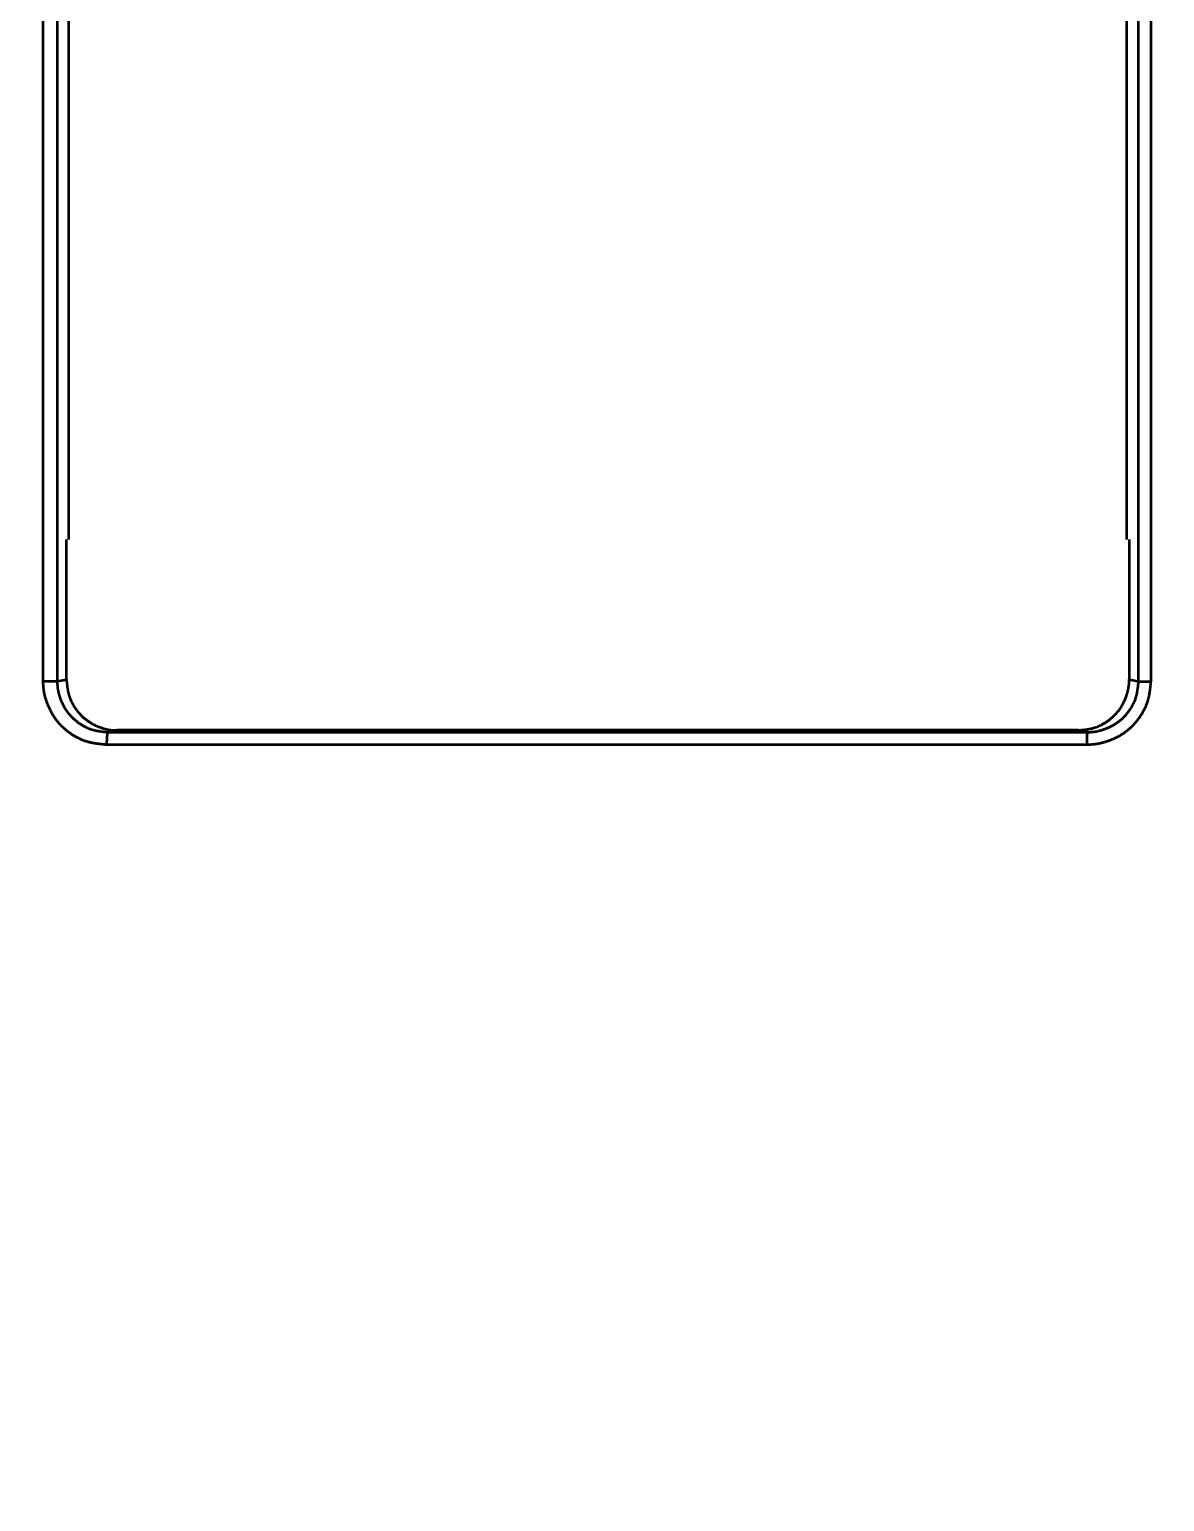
# Model space of a CAD drawing. Header units: millimetres. Extents: x -6033 to 120673, y -4970 to 90533.
# Drawn here: x 87133.4 to 87178, y 68190.5 to 68248.4 of the extents above; entities that cross this region are included whole.
import ezdxf
from ezdxf.enums import TextEntityAlignment as Align

# ---------------------------------------------------------------- set-up
doc = ezdxf.new("R2010")
doc.units = ezdxf.units.MM
doc.layers.add('I-AR$0$I-SCOPE', color=252, linetype='Continuous', lineweight=35)
doc.layers.add('I-PLAN$0$_ACM-A-WALL-HACH', color=251, linetype='Continuous', lineweight=9)
doc.layers.add('I-CEILING$0$I-RCP-AIR', color=64, linetype='Continuous')
doc.layers.add('I-CEILING$0$RC-Hatch【天花填充】', color=251, linetype='Continuous')
doc.styles.add('I-CEILING$0$黑体', font='simhei.ttf', dxfattribs={"height": 600})

# ---------------------------------------------------------------- blocks, each defined once
blk = doc.blocks.new('I-AR')
at = {"layer": 'I-AR$0$I-SCOPE'}
h = blk.add_hatch(dxfattribs=at)
h.set_pattern_fill('ANSI31', color=256, scale=200)
h.paths.add_polyline_path([(63300, 72640), (66630, 72640), (66630, 70889.383), (90600, 70890), (90600, 66390), (96650, 66390), (96650, 24876.398), (18340, 24876.398), (18340, 66390), (48090, 66390), (48090, 72640), (51400, 72640), (51400, 72649.887), (52869.5, 72649.887), (52869.5, 72640), (55240, 72640), (55240, 72790), (59460, 72790), (59460, 72640), (61830.5, 72640), (61830.5, 72649.887), (63300, 72649.887)], flags=16)
h.paths.add_polyline_path([(7330, 0), (7330, -1770), (11180, -1770), (11180, 0), (18450, 0), (18450, 2900), (27550, 2900), (27550, 18090), (37037.331, 18090), (37037.331, 17350), (96200, 17350), (96200, 18120), (114640, 18120), (114640, 84500), (0, 84500), (0, 0)])
blk = doc.blocks.new('I-PLAN')
at = {"layer": 'I-PLAN$0$_ACM-A-WALL-HACH'}
h = blk.add_hatch(dxfattribs=at)
h.set_pattern_fill('ANSI31', color=256, scale=10, angle=45)
h.paths.add_polyline_path([(88260, 70790), (88260, 70890), (88030, 70890), (88030, 70790), (88230, 70790)], flags=17)
h.paths.add_polyline_path([(79671.546, 69390), (78155, 69390), (78155, 68990), (77955, 68990), (77955, 69590), (79671.546, 69590)], flags=17)
h.paths.add_polyline_path([(80271.546, 69390), (80271.546, 69590), (80780, 69590), (80780, 68990), (80580, 68990), (80580, 69390)], flags=17)
h.paths.add_polyline_path([(74580, 69590), (73930, 69590), (73930, 69390), (74580, 69390)])
h.paths.add_polyline_path([(68780, 69590), (69430, 69590), (69430, 69390), (68780, 69390)])
h.paths.add_polyline_path([(87280, 66490), (87480, 66490), (87480, 66390), (87280, 66390)])
h.paths.add_polyline_path([(82180, 68990), (82180, 69390), (84230, 69390), (84230, 66490), (84430, 66490), (84430, 69390), (85280, 69390), (85280, 69590), (81980, 69590), (81980, 68990)])
h.paths.add_polyline_path([(87480, 67390), (87480, 69390), (88280, 69390), (88280, 69590), (88080, 69590), (86480, 69590), (86480, 69390), (87280, 69390), (87280, 67390)], flags=17)
h.paths.add_polyline_path([(72130, 68170), (72130, 66490), (72330, 66490), (72330, 67870), (73130, 67870), (73130, 68070), (72330, 68070), (72330, 68170)])
h.paths.add_polyline_path([(71230, 68170), (71230, 66390), (71030, 66390), (71030, 67870), (70230, 67870), (70230, 68070), (71030, 68070), (71030, 68170)])
h.paths.add_polyline_path([(72130, 69070), (72330, 69070), (72330, 69390), (73030, 69390), (73030, 69590), (72130, 69590)])
h.paths.add_polyline_path([(71230, 69070), (71030, 69070), (71030, 69390), (70330, 69390), (70330, 69590), (71230, 69590)])
h.paths.add_polyline_path([(67800, 69490), (67830, 69490), (67830, 69590), (67800, 69590)], flags=17)
h.paths.add_polyline_path([(76755, 69590), (75180, 69590), (75180, 69390), (75330, 69390), (75330, 66390), (75530, 66390), (75530, 69390), (76555, 69390), (76555, 68990), (76755, 68990)])
h.paths.add_polyline_path([(68180, 69590), (68180, 69390), (68030, 69390), (68030, 66520), (67780, 66520), (67780, 66390), (67400, 66390), (67400, 66720), (67830, 66720), (67830, 69590)])
edge = h.paths.add_edge_path()
edge.add_line((89860, 70890), (88860, 70890))
edge.add_line((75530, 66520), (84230, 66520))
edge.add_line((75530, 66720), (84230, 66720))
blk = doc.blocks.new('I-CEILING$0$RPK-22-40FSNQS')
at = {"color": 0, "lineweight": 50}
for p, q in [((150.522954, -102.561482), (231.005482, -102.561482)), ((231.005482, -103.0375), (231.005482, -102.561482)), ((231.005482, -103.0375), (150.522954, -103.0375)), ((225.429992, -103.49814), (150.983436, -103.49814)), ((225.429992, -103.407168), (230.934448, -103.407168)), ((230.934448, -103.407168), (230.974344, -103.199544)), ((230.974344, -103.199544), (231.005482, -103.0375)), ((233.00003, -105.054492), (232.939388, -105.370074)), ((232.939388, -105.370074), (232.929992, -105.418968)), ((232.929992, -143.19836), (233.000122, -143.561916)), ((233.000122, -143.561916), (233.000254, -143.56261)), ((225.429992, -145.09814), (151.00926, -145.09814)), ((230.92949, -145.189216), (225.429992, -145.189216)), ((230.969542, -145.396868), (230.92949, -145.189216)), ((150.555022, -145.552362), (230.999536, -145.552362)), ((230.999536, -145.552362), (230.969542, -145.396868)), ((230.999536, -146.09945), (230.999536, -145.552362)), ((230.999536, -146.09945), (150.555022, -146.09945))]:
    blk.add_line(p, q, dxfattribs=at)
for points in [[(231.005482, -102.561482), (231.033362, -102.564184), (231.06124, -102.566902), (231.08911, -102.569644), (231.11697, -102.572426), (231.144816, -102.57526), (231.172646, -102.57816), (231.200454, -102.581138), (231.228238, -102.584208), (231.255994, -102.587382), (231.283718, -102.590674), (231.311408, -102.594096), (231.339058, -102.597662), (231.366668, -102.601386), (231.394232, -102.605278), (231.421748, -102.609354), (231.449212, -102.613626), (231.47662, -102.618108), (231.503968, -102.62281), (231.531254, -102.62775), (231.558474, -102.632936), (231.585624, -102.638384), (231.6127, -102.644108), (231.6397, -102.650118), (231.66662, -102.656428), (231.693458, -102.663054), (231.720206, -102.670004), (231.746866, -102.677296), (231.77343, -102.68494), (231.799898, -102.69295), (231.826264, -102.70134), (231.852526, -102.710118), (231.878682, -102.719282), (231.904726, -102.728824), (231.930656, -102.738736), (231.956468, -102.749016), (231.98216, -102.759652), (232.00773, -102.77064), (232.033172, -102.781972), (232.058486, -102.793642), (232.083666, -102.805644), (232.10871, -102.81797), (232.133614, -102.830612), (232.158376, -102.843566), (232.182994, -102.856824), (232.207462, -102.870378), (232.231778, -102.884222), (232.25594, -102.89835), (232.279944, -102.912754), (232.303784, -102.92743), (232.327462, -102.942368), (232.350972, -102.957562), (232.374312, -102.973004), (232.397476, -102.988692), (232.420464, -103.004614), (232.443272, -103.020764), (232.465896, -103.037138), (232.488334, -103.053728), (232.51058, -103.070526), (232.532636, -103.087526), (232.554494, -103.104722), (232.576154, -103.122108), (232.597612, -103.139686), (232.61887, -103.15746), (232.639922, -103.175436), (232.66077, -103.193616), (232.68141, -103.212006), (232.701842, -103.23061), (232.722064, -103.24943), (232.742074, -103.268474), (232.76187, -103.287742), (232.781452, -103.30724), (232.800818, -103.326974), (232.819966, -103.346944), (232.838896, -103.367158), (232.857602, -103.387618), (232.876088, -103.408328), (232.89435, -103.429294), (232.912384, -103.45052), (232.930194, -103.472008), (232.947772, -103.493764), (232.965122, -103.515792), (232.98224, -103.538094), (232.999124, -103.560678), (233.015774, -103.583546), (233.032186, -103.606702), (233.04836, -103.63015), (233.064296, -103.653894), (233.07999, -103.67794), (233.095442, -103.70229), (233.110648, -103.72695), (233.12561, -103.751918), (233.14032, -103.777174), (233.154778, -103.802696), (233.168976, -103.828458), (233.182914, -103.854436), (233.196586, -103.880606), (233.209986, -103.906944), (233.223112, -103.933426), (233.23596, -103.960026), (233.248526, -103.98672), (233.260804, -104.013486), (233.272792, -104.040298), (233.284486, -104.067132), (233.29588, -104.093964), (233.306972, -104.12077), (233.317756, -104.147524), (233.32823, -104.174204), (233.338388, -104.200784), (233.348228, -104.227242), (233.357742, -104.253552), (233.366932, -104.279688), (233.375788, -104.30563), (233.384308, -104.33135), (233.39249, -104.356826), (233.400328, -104.382032), (233.407818, -104.406944), (233.414954, -104.43154), (233.421736, -104.455794), (233.428158, -104.479682), (233.434216, -104.503178), (233.439908, -104.526268), (233.445242, -104.548956), (233.450236, -104.571256), (233.454896, -104.593184), (233.459238, -104.614754), (233.463272, -104.635976), (233.467012, -104.656868), (233.47047, -104.67744), (233.473658, -104.69771), (233.476588, -104.717688), (233.479272, -104.737392), (233.481724, -104.75683), (233.483954, -104.776022), (233.485974, -104.794978), (233.4878, -104.813714), (233.489442, -104.83224), (233.49091, -104.850574), (233.49222, -104.86873), (233.493382, -104.886718), (233.49441, -104.904554), (233.495314, -104.922254), (233.496108, -104.939828), (233.496804, -104.95729), (233.497414, -104.974658), (233.49795, -104.99194), (233.498424, -105.009156), (233.49885, -105.026316), (233.499238, -105.043434), (233.499602, -105.060524), (233.499954, -105.0776)], [(232.929992, -105.418968), (232.9278, -105.396184), (232.925596, -105.3734), (232.923372, -105.350624), (232.921114, -105.327856), (232.918814, -105.305098), (232.91646, -105.282354), (232.914042, -105.259628), (232.91155, -105.23692), (232.90897, -105.214234), (232.906294, -105.191574), (232.90351, -105.168942), (232.900608, -105.14634), (232.897576, -105.123772), (232.894406, -105.10124), (232.891086, -105.078746), (232.887602, -105.056294), (232.883948, -105.033888), (232.880112, -105.011526), (232.876082, -104.989216), (232.871848, -104.96696), (232.867398, -104.944758), (232.862722, -104.922614), (232.857812, -104.900532), (232.852652, -104.878514), (232.847236, -104.856562), (232.841552, -104.834678), (232.835586, -104.812868), (232.829332, -104.791134), (232.822776, -104.769476), (232.81591, -104.747898), (232.808722, -104.726406), (232.80122, -104.704998), (232.793406, -104.68368), (232.785286, -104.662454), (232.776866, -104.641322), (232.768152, -104.62029), (232.759148, -104.599356), (232.749864, -104.578528), (232.740302, -104.557806), (232.730466, -104.537194), (232.720366, -104.516694), (232.710006, -104.49631), (232.699392, -104.476044), (232.688528, -104.455898), (232.67742, -104.435878), (232.666074, -104.415984), (232.654498, -104.39622), (232.642694, -104.376588), (232.63067, -104.357092), (232.61843, -104.337736), (232.605982, -104.31852), (232.593328, -104.29945), (232.580478, -104.280526), (232.567434, -104.261752), (232.554202, -104.243132), (232.540792, -104.224668), (232.527204, -104.206364), (232.513446, -104.18822), (232.499524, -104.170242), (232.485444, -104.152432), (232.47121, -104.134792), (232.456818, -104.117324), (232.442268, -104.100028), (232.427554, -104.082908), (232.412676, -104.065966), (232.39763, -104.0492), (232.382412, -104.032612), (232.36702, -104.016206), (232.35145, -103.999982), (232.335698, -103.983942), (232.319764, -103.968086), (232.303642, -103.952416), (232.287332, -103.936932), (232.270826, -103.921638), (232.254126, -103.906534), (232.237228, -103.891622), (232.220126, -103.876904), (232.20282, -103.86238), (232.185304, -103.84805), (232.167578, -103.83392), (232.149638, -103.819988), (232.13148, -103.806254), (232.1131, -103.792724), (232.094498, -103.779394), (232.07567, -103.76627), (232.056612, -103.753352), (232.03732, -103.740642), (232.017794, -103.728138), (231.998028, -103.715846), (231.97802, -103.703764), (231.95777, -103.691894), (231.937296, -103.68024), (231.916618, -103.668806), (231.895756, -103.65759), (231.874732, -103.6466), (231.853564, -103.635836), (231.832272, -103.6253), (231.81088, -103.614996), (231.789404, -103.604926), (231.767868, -103.595094), (231.74629, -103.5855), (231.724692, -103.57615), (231.703092, -103.567044), (231.681514, -103.558188), (231.659976, -103.549582), (231.6385, -103.541228), (231.617104, -103.533132), (231.59581, -103.525292), (231.574636, -103.517716), (231.553608, -103.510402), (231.53274, -103.503356), (231.512058, -103.49658), (231.491578, -103.490076), (231.471322, -103.483848), (231.45131, -103.477896), (231.431564, -103.472226), (231.412102, -103.466838), (231.392948, -103.461736), (231.374118, -103.456922), (231.355634, -103.4524), (231.338472, -103.448388), (231.321624, -103.44463), (231.305086, -103.441118), (231.288842, -103.437844), (231.272884, -103.434798), (231.257198, -103.431972), (231.241776, -103.429356), (231.226606, -103.426942), (231.211678, -103.424722), (231.196978, -103.422686), (231.1825, -103.420826), (231.168228, -103.419132), (231.154154, -103.417598), (231.140266, -103.416212), (231.126552, -103.414966), (231.113004, -103.413852), (231.09961, -103.41286), (231.086356, -103.411984), (231.073236, -103.411212), (231.060234, -103.410538), (231.047344, -103.40995), (231.034552, -103.409442), (231.021846, -103.409004), (231.009218, -103.408628), (230.996656, -103.408304), (230.984148, -103.408024), (230.971686, -103.40778), (230.959254, -103.407562), (230.946846, -103.40736), (230.934448, -103.407168)], [(233.00003, -105.054492), (232.999758, -105.040798), (232.999474, -105.027092), (232.999172, -105.013364), (232.99884, -104.999604), (232.998468, -104.985798), (232.998048, -104.971938), (232.997568, -104.95801), (232.99702, -104.944006), (232.996392, -104.929912), (232.995678, -104.915718), (232.994864, -104.901416), (232.993942, -104.88699), (232.992902, -104.87243), (232.991736, -104.857728), (232.990432, -104.84287), (232.98898, -104.827846), (232.987372, -104.812644), (232.985596, -104.797254), (232.983644, -104.781666), (232.981506, -104.765866), (232.979172, -104.749844), (232.97663, -104.73359), (232.973874, -104.717092), (232.970892, -104.70034), (232.967674, -104.683322), (232.96421, -104.666026), (232.960492, -104.648442), (232.956508, -104.630558), (232.95225, -104.612366), (232.947708, -104.59385), (232.942872, -104.575008), (232.937746, -104.555854), (232.932332, -104.536406), (232.926632, -104.516684), (232.920652, -104.496706), (232.914394, -104.476494), (232.90786, -104.456066), (232.901054, -104.435442), (232.89398, -104.414642), (232.886642, -104.393684), (232.879042, -104.372588), (232.871182, -104.351374), (232.863066, -104.330062), (232.8547, -104.30867), (232.846084, -104.287216), (232.837222, -104.265724), (232.828118, -104.24421), (232.818776, -104.222694), (232.809198, -104.201196), (232.799386, -104.179736), (232.789346, -104.158332), (232.779078, -104.137004), (232.76859, -104.115772), (232.75788, -104.094654), (232.746956, -104.073672), (232.735816, -104.052844), (232.724468, -104.032188), (232.712914, -104.011726), (232.701156, -103.991476), (232.689198, -103.971458), (232.677044, -103.951688), (232.664694, -103.932166), (232.652148, -103.912888), (232.63941, -103.893852), (232.62648, -103.875052), (232.61336, -103.856488), (232.60005, -103.838156), (232.586552, -103.82005), (232.572868, -103.80217), (232.558998, -103.784512), (232.544944, -103.76707), (232.530706, -103.749844), (232.516286, -103.732828), (232.501686, -103.716022), (232.486906, -103.699418), (232.471948, -103.683016), (232.456814, -103.666812), (232.441502, -103.650804), (232.426018, -103.634986), (232.41036, -103.619356), (232.39453, -103.60391), (232.37853, -103.588644), (232.36236, -103.573558), (232.346022, -103.558646), (232.329518, -103.543904), (232.312846, -103.529332), (232.296012, -103.514922), (232.279014, -103.500676), (232.261852, -103.486586), (232.244532, -103.47265), (232.227052, -103.458868), (232.209414, -103.445242), (232.191624, -103.431776), (232.17368, -103.41848), (232.155586, -103.405356), (232.137346, -103.392412), (232.118962, -103.37965), (232.100436, -103.367078), (232.08177, -103.3547), (232.062968, -103.342524), (232.044032, -103.330552), (232.024964, -103.318792), (232.005766, -103.307248), (231.986442, -103.295926), (231.966994, -103.284832), (231.947424, -103.27397), (231.927736, -103.263346), (231.90793, -103.252966), (231.88801, -103.242836), (231.86798, -103.232958), (231.84784, -103.223342), (231.827594, -103.213992), (231.807242, -103.204912), (231.78679, -103.19611), (231.76624, -103.187588), (231.745594, -103.179354), (231.724852, -103.171412), (231.70402, -103.163768), (231.6831, -103.156428), (231.662092, -103.149398), (231.641002, -103.142678), (231.61983, -103.136262), (231.59858, -103.130142), (231.577254, -103.124302), (231.555856, -103.118736), (231.53439, -103.113432), (231.512854, -103.10838), (231.491256, -103.10357), (231.469594, -103.098988), (231.447876, -103.094628), (231.4261, -103.090478), (231.404272, -103.086526), (231.382394, -103.082762), (231.360468, -103.079178), (231.338498, -103.07576), (231.316486, -103.072502), (231.294434, -103.069388), (231.272346, -103.066412), (231.250226, -103.06356), (231.228074, -103.060824), (231.205894, -103.058194), (231.183688, -103.055656), (231.161462, -103.053204), (231.139216, -103.050824), (231.116952, -103.048508), (231.094674, -103.046244), (231.072386, -103.044022), (231.050088, -103.04183), (231.027786, -103.03966), (231.005482, -103.0375)], [(233.00003, -105.054492), (233.000368, -105.054656), (233.000704, -105.05482), (233.001042, -105.054982), (233.00138, -105.055146), (233.001718, -105.055308), (233.002058, -105.05547), (233.002398, -105.055632), (233.002742, -105.055794), (233.003086, -105.055954), (233.003432, -105.056114), (233.00378, -105.056272), (233.004484, -105.056588), (233.004842, -105.056744), (233.0052, -105.056898), (233.005564, -105.057052), (233.00593, -105.057204), (233.0063, -105.057354), (233.006674, -105.057504), (233.007052, -105.057652), (233.007434, -105.057798), (233.007822, -105.057942), (233.008214, -105.058084), (233.00861, -105.058224), (233.009012, -105.058362), (233.00942, -105.0585), (233.009834, -105.058634), (233.010254, -105.058766), (233.010678, -105.058894), (233.01111, -105.059022), (233.011842, -105.059228), (233.01259, -105.059426), (233.013356, -105.059618), (233.01414, -105.059804), (233.014942, -105.059984), (233.015762, -105.06016), (233.0166, -105.06033), (233.017454, -105.060494), (233.018328, -105.060654), (233.019216, -105.060808), (233.020124, -105.06096), (233.021048, -105.061106), (233.02199, -105.06125), (233.022948, -105.061388), (233.023924, -105.061526), (233.024918, -105.061658), (233.025928, -105.06179), (233.026954, -105.061918), (233.027998, -105.062044), (233.029058, -105.062168), (233.030134, -105.062292), (233.031228, -105.062412), (233.032338, -105.062534), (233.033464, -105.062652), (233.034606, -105.062772), (233.035764, -105.06289), (233.03694, -105.06301), (233.038132, -105.063128), (233.039338, -105.063248), (233.040562, -105.063368), (233.041864, -105.063494), (233.043182, -105.063622), (233.04452, -105.063752), (233.045874, -105.063882), (233.047246, -105.064014), (233.048634, -105.064146), (233.050042, -105.064278), (233.051466, -105.06441), (233.052908, -105.064544), (233.054368, -105.064678), (233.055846, -105.064814), (233.05734, -105.064948), (233.058852, -105.065084), (233.060384, -105.06522), (233.061932, -105.065354), (233.063496, -105.06549), (233.06508, -105.065626), (233.066682, -105.065762), (233.0683, -105.065898), (233.069936, -105.066034), (233.07159, -105.066168), (233.073262, -105.066304), (233.074952, -105.066438), (233.07666, -105.066572), (233.078384, -105.066704), (233.080128, -105.066838), (233.081888, -105.06697), (233.083668, -105.067102), (233.085464, -105.067232), (233.087278, -105.067362), (233.08911, -105.06749), (233.09096, -105.067618), (233.092828, -105.067744), (233.094712, -105.06787), (233.096614, -105.067994), (233.098534, -105.068118), (233.10047, -105.068242), (233.102424, -105.068364), (233.104394, -105.068486), (233.106382, -105.068606), (233.108386, -105.068726), (233.110406, -105.068844), (233.112444, -105.068962), (233.114498, -105.06908), (233.116568, -105.069196), (233.118654, -105.069312), (233.120756, -105.069428), (233.122874, -105.069542), (233.125008, -105.069654), (233.127158, -105.069768), (233.129324, -105.06988), (233.131506, -105.06999), (233.133702, -105.070102), (233.135914, -105.070212), (233.138142, -105.07032), (233.140384, -105.07043), (233.142642, -105.070538), (233.144914, -105.070644), (233.147202, -105.070752), (233.149504, -105.070858), (233.15182, -105.070962), (233.154152, -105.071068), (233.156496, -105.071172), (233.158856, -105.071276), (233.16123, -105.071378), (233.163618, -105.071482), (233.16602, -105.071584), (233.168436, -105.071684), (233.170866, -105.071784), (233.17331, -105.071884), (233.175766, -105.071984), (233.178236, -105.072082), (233.18072, -105.07218), (233.183218, -105.072276), (233.185728, -105.072372), (233.188252, -105.072468), (233.190788, -105.072564), (233.193338, -105.072658), (233.1959, -105.07275), (233.198474, -105.072844), (233.201062, -105.072934), (233.203662, -105.073026), (233.206274, -105.073116), (233.208898, -105.073206), (233.211536, -105.073294), (233.214184, -105.073382), (233.216846, -105.073468), (233.219518, -105.073554), (233.222204, -105.07364), (233.2249, -105.073724), (233.227608, -105.073808), (233.230328, -105.07389), (233.233058, -105.073972), (233.2358, -105.074052), (233.238552, -105.074132), (233.241316, -105.074212), (233.244092, -105.07429), (233.246878, -105.074366), (233.249674, -105.074444), (233.25248, -105.074518), (233.255298, -105.074594), (233.258124, -105.074668), (233.260962, -105.07474), (233.26381, -105.074812), (233.266668, -105.074884), (233.269534, -105.074954), (233.272412, -105.075024), (233.275298, -105.075092), (233.278194, -105.07516), (233.281098, -105.075228), (233.284012, -105.075294), (233.286936, -105.075358), (233.289868, -105.075424), (233.292808, -105.075486), (233.295758, -105.07555), (233.298716, -105.075612), (233.301684, -105.075672), (233.304658, -105.075734), (233.307642, -105.075792), (233.310632, -105.07585), (233.313632, -105.075908), (233.316638, -105.075966), (233.319654, -105.076022), (233.322676, -105.076076), (233.325706, -105.07613), (233.328742, -105.076184), (233.331786, -105.076236), (233.334838, -105.076288), (233.337896, -105.076338), (233.34096, -105.076388), (233.344032, -105.076436), (233.34711, -105.076484), (233.350194, -105.076532), (233.353284, -105.076576), (233.356382, -105.076622), (233.359484, -105.076664), (233.362592, -105.076708), (233.365708, -105.076748), (233.368828, -105.07679), (233.371952, -105.076828), (233.375084, -105.076866), (233.37822, -105.076904), (233.38136, -105.07694), (233.384506, -105.076974), (233.387658, -105.077008), (233.390814, -105.07704), (233.393974, -105.077072), (233.397138, -105.077102), (233.400308, -105.07713), (233.40348, -105.077158), (233.406658, -105.077184), (233.40984, -105.07721), (233.413024, -105.077234), (233.416214, -105.077258), (233.419406, -105.07728), (233.4226, -105.0773), (233.4258, -105.07732), (233.429002, -105.077338), (233.432206, -105.077358), (233.435414, -105.077374), (233.438624, -105.07739), (233.441836, -105.077406), (233.445052, -105.077422), (233.44827, -105.077436), (233.45149, -105.077448), (233.454712, -105.077462), (233.457936, -105.077474), (233.46116, -105.077486), (233.464388, -105.077496), (233.467616, -105.077508), (233.470846, -105.077518), (233.474078, -105.077528), (233.47731, -105.077538), (233.480542, -105.077548), (233.483776, -105.077556), (233.487012, -105.077566), (233.490246, -105.077574), (233.493482, -105.077582), (233.496718, -105.077592), (233.499954, -105.0776)], [(233.000254, -143.56261), (233.000252, -143.13188), (233.000248, -142.701144), (233.000246, -142.270394), (233.000242, -141.839628), (233.000238, -141.408836), (233.000236, -140.978012), (233.000232, -140.547152), (233.000228, -140.116246), (233.000226, -139.685292), (233.000222, -139.254282), (233.00022, -138.823208), (233.000216, -138.392066), (233.000212, -137.96085), (233.00021, -137.529552), (233.000206, -137.098168), (233.000204, -136.666688), (233.0002, -136.23511), (233.000198, -135.803424), (233.000194, -135.371628), (233.000192, -134.939712), (233.000188, -134.50767), (233.000184, -134.075498), (233.000182, -133.643188), (233.000178, -133.210736), (233.000176, -132.778134), (233.000172, -132.345374), (233.00017, -131.912452), (233.000166, -131.479362), (233.000164, -131.046098), (233.000162, -130.612652), (233.000158, -130.179024), (233.000156, -129.745238), (233.000152, -129.311322), (233.00015, -128.877302), (233.000148, -128.443208), (233.000144, -128.009068), (233.000142, -127.574912), (233.000138, -127.140764), (233.000136, -126.706658), (233.000134, -126.272616), (233.00013, -125.838672), (233.000128, -125.40485), (233.000126, -124.97118), (233.000124, -124.53769), (233.00012, -124.10441), (233.000118, -123.671366), (233.000116, -123.238586), (233.000114, -122.8061), (233.00011, -122.373936), (233.000108, -121.94212), (233.000106, -121.510684), (233.000104, -121.079652), (233.000102, -120.649056), (233.0001, -120.218924), (233.000098, -119.789282), (233.000094, -119.360158), (233.000092, -118.931582), (233.00009, -118.503584), (233.000088, -118.076188), (233.000086, -117.649424), (233.000084, -117.223314), (233.000082, -116.797842), (233.00008, -116.372986), (233.000078, -115.948726), (233.000076, -115.525036), (233.000074, -115.101898), (233.000072, -114.67929), (233.00007, -114.257186), (233.000068, -113.835568), (233.000066, -113.414412), (233.000064, -112.993698), (233.000062, -112.5734), (233.00006, -112.1535), (233.000058, -111.733974), (233.000058, -111.3148), (233.000056, -110.895956), (233.000054, -110.47742), (233.000052, -110.05917), (233.00005, -109.641186), (233.000048, -109.223444), (233.000046, -108.80592), (233.000044, -108.388596), (233.000042, -107.971448), (233.000042, -107.554454), (233.00004, -107.137592), (233.000038, -106.72084), (233.000036, -106.304176), (233.000034, -105.887578), (233.000032, -105.471024), (233.00003, -105.054492)], [(233.499954, -105.0776), (233.499956, -105.494386), (233.499958, -105.911196), (233.49996, -106.32805), (233.499962, -106.744968), (233.499964, -107.161976), (233.499964, -107.579094), (233.499966, -107.996344), (233.499968, -108.413748), (233.49997, -108.831328), (233.499972, -109.249108), (233.499974, -109.667108), (233.499976, -110.08535), (233.499978, -110.503856), (233.499978, -110.922648), (233.49998, -111.34175), (233.499982, -111.761182), (233.499984, -112.180966), (233.499986, -112.601124), (233.499988, -113.02168), (233.49999, -113.442654), (233.499992, -113.86407), (233.499994, -114.285946), (233.499996, -114.70831), (233.499998, -115.131178), (233.5, -115.554576), (233.500002, -115.978526), (233.500004, -116.403048), (233.500006, -116.828164), (233.500008, -117.253898), (233.50001, -117.68027), (233.500012, -118.107296), (233.500014, -118.534954), (233.500016, -118.963216), (233.500018, -119.392056), (233.50002, -119.821442), (233.500022, -120.251348), (233.500026, -120.681746), (233.500028, -121.112608), (233.50003, -121.543904), (233.500032, -121.975606), (233.500034, -122.407686), (233.500036, -122.840116), (233.50004, -123.272868), (233.500042, -123.705914), (233.500044, -124.139224), (233.500046, -124.572772), (233.50005, -125.006528), (233.500052, -125.440464), (233.500054, -125.874552), (233.500058, -126.308764), (233.50006, -126.743072), (233.500062, -127.177446), (233.500066, -127.611858), (233.500068, -128.046282), (233.50007, -128.480688), (233.500074, -128.915048), (233.500076, -129.349334), (233.500078, -129.783516), (233.500082, -130.217568), (233.500084, -130.651462), (233.500088, -131.085174), (233.50009, -131.518704), (233.500094, -131.952058), (233.500096, -132.385246), (233.5001, -132.81827), (233.500102, -133.251138), (233.500106, -133.683856), (233.500108, -134.11643), (233.500112, -134.548868), (233.500114, -134.981174), (233.500118, -135.413356), (233.50012, -135.845418), (233.500124, -136.277368), (233.500126, -136.709212), (233.50013, -137.140958), (233.500134, -137.572608), (233.500136, -138.00417), (233.50014, -138.435652), (233.500142, -138.86706), (233.500146, -139.298398), (233.50015, -139.729674), (233.500152, -140.160894), (233.500156, -140.592062), (233.500158, -141.023188), (233.500162, -141.454276), (233.500166, -141.885334), (233.500168, -142.316366), (233.500172, -142.74738), (233.500174, -143.17838), (233.500178, -143.609374)], [(232.929992, -105.418968), (232.929992, -143.19836)], [(230.92949, -145.189216), (230.951982, -145.18705), (230.974472, -145.184874), (230.996956, -145.182676), (231.019432, -145.180446), (231.041898, -145.178174), (231.064348, -145.17585), (231.086782, -145.173462), (231.109198, -145.171002), (231.13159, -145.168458), (231.153956, -145.165818), (231.176296, -145.163072), (231.198604, -145.160212), (231.220878, -145.157226), (231.243116, -145.154102), (231.265316, -145.150832), (231.287474, -145.147404), (231.309586, -145.143808), (231.331652, -145.140034), (231.353668, -145.13607), (231.37563, -145.131906), (231.397536, -145.127532), (231.419384, -145.122938), (231.44117, -145.118112), (231.462892, -145.113044), (231.484548, -145.107724), (231.506132, -145.102142), (231.527646, -145.096286), (231.549084, -145.090146), (231.570442, -145.083712), (231.591722, -145.076974), (231.612916, -145.069922), (231.634024, -145.06256), (231.655044, -145.054894), (231.675972, -145.04693), (231.696806, -145.038672), (231.717542, -145.030126), (231.738178, -145.021298), (231.758714, -145.012192), (231.779142, -145.002816), (231.799466, -144.993174), (231.819678, -144.98327), (231.839776, -144.973112), (231.85976, -144.962704), (231.879628, -144.952052), (231.899372, -144.94116), (231.918994, -144.930036), (231.938492, -144.918686), (231.95786, -144.907112), (231.977096, -144.895322), (231.996198, -144.88332), (232.015166, -144.871114), (232.033992, -144.858706), (232.052678, -144.846104), (232.07122, -144.833312), (232.089614, -144.820336), (232.10786, -144.807184), (232.125952, -144.793856), (232.14389, -144.780362), (232.161672, -144.766708), (232.179292, -144.752896), (232.19675, -144.73893), (232.214044, -144.724812), (232.231172, -144.710536), (232.248132, -144.696098), (232.264926, -144.681498), (232.281548, -144.66673), (232.298, -144.65179), (232.31428, -144.636676), (232.330386, -144.621386), (232.346316, -144.605914), (232.362068, -144.590258), (232.377644, -144.574416), (232.39304, -144.558384), (232.408254, -144.542156), (232.423286, -144.525732), (232.438136, -144.509108), (232.452798, -144.49228), (232.467276, -144.475246), (232.481564, -144.458), (232.495664, -144.440542), (232.509574, -144.422866), (232.523292, -144.40497), (232.536814, -144.386852), (232.550144, -144.368506), (232.563276, -144.34993), (232.576212, -144.33112), (232.588946, -144.312074), (232.601482, -144.292788), (232.613816, -144.27326), (232.625946, -144.253484), (232.637872, -144.233464), (232.64959, -144.213212), (232.661096, -144.192752), (232.67239, -144.172104), (232.683466, -144.151286), (232.694324, -144.130318), (232.704958, -144.109224), (232.715366, -144.08802), (232.725548, -144.066728), (232.735496, -144.045368), (232.74521, -144.023962), (232.754688, -144.002528), (232.763924, -143.981086), (232.772916, -143.959658), (232.781664, -143.938264), (232.79016, -143.916922), (232.798406, -143.895656), (232.806394, -143.874482), (232.814126, -143.853424), (232.821596, -143.832498), (232.828802, -143.811728), (232.83574, -143.791134), (232.842408, -143.770734), (232.848802, -143.75055), (232.85492, -143.7306), (232.86076, -143.710908), (232.866318, -143.691492), (232.87159, -143.67237), (232.876574, -143.653566), (232.881266, -143.6351), (232.885606, -143.617248), (232.889668, -143.599732), (232.893464, -143.582538), (232.897002, -143.565656), (232.900294, -143.549076), (232.903346, -143.532784), (232.906172, -143.516768), (232.908778, -143.501018), (232.911174, -143.485522), (232.91337, -143.47027), (232.915378, -143.455248), (232.917202, -143.440446), (232.918856, -143.425852), (232.92035, -143.411452), (232.92169, -143.39724), (232.922886, -143.3832), (232.92395, -143.36932), (232.924892, -143.355592), (232.925718, -143.342002), (232.92644, -143.32854), (232.927066, -143.315192), (232.927606, -143.30195), (232.928072, -143.288798), (232.92847, -143.275728), (232.92881, -143.262728), (232.929104, -143.249784), (232.929358, -143.236888), (232.929586, -143.224026), (232.929794, -143.211188), (232.929992, -143.19836)], [(230.999536, -145.552362), (231.012434, -145.552172), (231.025344, -145.551974), (231.038276, -145.551758), (231.051244, -145.551512), (231.06426, -145.551228), (231.077332, -145.550896), (231.090476, -145.550508), (231.103702, -145.550052), (231.11702, -145.54952), (231.130444, -145.548904), (231.143986, -145.54819), (231.157656, -145.547374), (231.171464, -145.546442), (231.185426, -145.545388), (231.199552, -145.5442), (231.213852, -145.542868), (231.22834, -145.541386), (231.243028, -145.53974), (231.257924, -145.537924), (231.273044, -145.535926), (231.288396, -145.53374), (231.303996, -145.531352), (231.319852, -145.528756), (231.335976, -145.52594), (231.352382, -145.522896), (231.369078, -145.519616), (231.38608, -145.516086), (231.403398, -145.5123), (231.421042, -145.508248), (231.439026, -145.50392), (231.457576, -145.49925), (231.476468, -145.494292), (231.495676, -145.489048), (231.515182, -145.48352), (231.534968, -145.47771), (231.55501, -145.471624), (231.575288, -145.465262), (231.595784, -145.45863), (231.616476, -145.451728), (231.637344, -145.44456), (231.658368, -145.43713), (231.679526, -145.42944), (231.7008, -145.421494), (231.72217, -145.413294), (231.743612, -145.404842), (231.76511, -145.396142), (231.78664, -145.387198), (231.808184, -145.378012), (231.82972, -145.368586), (231.851228, -145.358924), (231.87269, -145.34903), (231.894082, -145.338904), (231.915386, -145.328552), (231.936582, -145.317976), (231.957648, -145.307178), (231.978566, -145.296162), (231.999312, -145.284932), (232.019868, -145.273488), (232.040214, -145.261836), (232.060328, -145.249976), (232.080196, -145.237912), (232.099816, -145.225648), (232.11919, -145.213182), (232.138324, -145.200516), (232.157218, -145.187652), (232.17588, -145.174592), (232.194308, -145.161338), (232.21251, -145.147888), (232.230486, -145.134246), (232.24824, -145.120414), (232.265778, -145.106392), (232.2831, -145.092182), (232.30021, -145.077784), (232.317112, -145.063202), (232.33381, -145.048434), (232.350306, -145.033484), (232.366604, -145.018354), (232.382708, -145.003042), (232.39862, -144.987554), (232.414344, -144.971888), (232.429884, -144.956044), (232.445242, -144.940028), (232.460422, -144.923838), (232.475426, -144.907478), (232.49026, -144.890946), (232.504924, -144.874246), (232.519426, -144.85738), (232.533764, -144.840346), (232.547946, -144.823148), (232.561972, -144.805788), (232.575844, -144.788264), (232.58956, -144.770582), (232.603114, -144.752744), (232.6165, -144.73475), (232.629712, -144.716606), (232.642744, -144.698312), (232.655592, -144.679874), (232.66825, -144.66129), (232.680714, -144.642566), (232.692974, -144.623704), (232.70503, -144.604706), (232.716872, -144.585574), (232.728498, -144.566312), (232.7399, -144.546922), (232.751072, -144.527406), (232.762012, -144.507768), (232.772712, -144.48801), (232.783166, -144.468136), (232.79337, -144.448144), (232.803318, -144.428042), (232.813004, -144.40783), (232.822422, -144.38751), (232.831568, -144.367086), (232.840436, -144.34656), (232.849022, -144.325936), (232.857316, -144.305214), (232.865316, -144.284398), (232.873018, -144.263492), (232.880412, -144.242496), (232.887496, -144.221414), (232.894264, -144.200248), (232.900728, -144.179002), (232.906896, -144.157678), (232.912778, -144.136278), (232.918386, -144.114806), (232.92373, -144.093264), (232.92882, -144.071656), (232.933668, -144.049984), (232.938284, -144.02825), (232.942678, -144.006456), (232.94686, -143.984608), (232.950842, -143.962708), (232.954634, -143.940756), (232.958246, -143.918756), (232.96169, -143.896714), (232.964976, -143.874628), (232.968112, -143.852504), (232.971112, -143.830344), (232.973986, -143.80815), (232.976744, -143.785926), (232.979396, -143.763672), (232.981952, -143.741396), (232.984426, -143.719096), (232.986824, -143.696776), (232.989158, -143.674442), (232.991442, -143.652092), (232.993682, -143.62973), (232.99589, -143.607362), (232.998078, -143.584986), (233.000254, -143.56261)], [(233.500178, -143.609374), (233.497458, -143.637368), (233.494724, -143.665358), (233.491964, -143.693342), (233.489166, -143.721314), (233.486314, -143.749272), (233.483396, -143.777214), (233.480398, -143.805134), (233.477308, -143.83303), (233.474114, -143.860898), (233.4708, -143.888736), (233.467354, -143.916538), (233.463762, -143.944302), (233.460012, -143.972024), (233.456092, -143.999702), (233.451986, -144.02733), (233.447682, -144.054906), (233.443168, -144.082426), (233.438428, -144.109888), (233.433452, -144.137286), (233.428224, -144.16462), (233.422732, -144.191882), (233.416964, -144.219072), (233.410906, -144.246186), (233.404544, -144.273218), (233.397864, -144.300168), (233.390856, -144.327032), (233.383504, -144.353804), (233.375796, -144.380482), (233.367718, -144.407062), (233.359256, -144.433542), (233.350404, -144.459918), (233.341162, -144.486186), (233.331538, -144.512344), (233.321538, -144.538386), (233.31117, -144.564312), (233.300442, -144.590118), (233.289358, -144.615798), (233.277926, -144.641352), (233.266154, -144.666774), (233.254048, -144.692064), (233.241616, -144.717216), (233.228862, -144.742228), (233.215796, -144.767098), (233.202422, -144.791818), (233.18875, -144.81639), (233.174784, -144.840808), (233.160534, -144.86507), (233.146004, -144.889172), (233.131202, -144.91311), (233.116136, -144.936882), (233.100812, -144.960484), (233.085234, -144.983912), (233.069414, -145.007166), (233.053356, -145.030238), (233.037066, -145.053128), (233.020554, -145.075834), (233.003824, -145.098348), (232.986884, -145.12067), (232.969742, -145.142798), (232.952402, -145.164724), (232.934872, -145.18645), (232.917148, -145.20797), (232.899226, -145.229286), (232.881102, -145.250394), (232.862772, -145.271292), (232.844234, -145.291978), (232.82548, -145.312454), (232.806506, -145.332714), (232.787312, -145.352756), (232.76789, -145.372582), (232.748236, -145.392188), (232.728348, -145.411572), (232.70822, -145.430734), (232.68785, -145.44967), (232.667232, -145.46838), (232.646362, -145.486862), (232.625234, -145.505112), (232.603848, -145.523132), (232.582198, -145.540916), (232.56028, -145.558466), (232.538088, -145.57578), (232.51562, -145.592854), (232.49287, -145.609688), (232.469836, -145.626278), (232.446514, -145.642626), (232.422896, -145.658728), (232.398982, -145.674582), (232.374766, -145.690186), (232.350244, -145.70554), (232.325414, -145.72064), (232.300272, -145.735486), (232.274842, -145.750074), (232.24915, -145.7644), (232.22322, -145.77846), (232.197076, -145.792252), (232.170746, -145.80577), (232.144254, -145.819012), (232.117626, -145.831972), (232.090888, -145.84465), (232.064064, -145.857038), (232.037182, -145.869136), (232.010264, -145.880938), (231.983338, -145.89244), (231.956426, -145.90364), (231.929558, -145.914534), (231.902758, -145.925118), (231.87605, -145.935388), (231.84946, -145.94534), (231.823012, -145.95497), (231.796736, -145.964276), (231.770652, -145.973252), (231.74479, -145.981896), (231.719172, -145.990204), (231.693826, -145.998172), (231.668774, -146.005796), (231.644046, -146.013072), (231.619664, -146.019998), (231.595654, -146.026568), (231.572042, -146.03278), (231.548854, -146.03863), (231.52638, -146.044054), (231.50433, -146.04913), (231.482688, -146.053874), (231.46144, -146.058296), (231.440572, -146.06241), (231.420068, -146.066224), (231.399916, -146.069754), (231.380098, -146.07301), (231.360604, -146.076004), (231.341414, -146.078748), (231.322518, -146.081254), (231.303898, -146.083532), (231.28554, -146.085598), (231.267432, -146.08746), (231.249558, -146.089132), (231.231902, -146.090626), (231.21445, -146.091952), (231.197188, -146.093124), (231.180102, -146.094154), (231.163176, -146.095052), (231.146396, -146.095832), (231.129746, -146.096504), (231.113214, -146.09708), (231.096786, -146.097574), (231.080444, -146.097996), (231.064174, -146.098358), (231.047964, -146.098672), (231.031796, -146.098952), (231.015658, -146.099206), (230.999536, -146.09945)], [(233.000254, -143.56261), (233.00057, -143.562936), (233.000886, -143.563262), (233.001204, -143.56359), (233.001522, -143.563916), (233.00184, -143.56424), (233.002162, -143.564566), (233.002484, -143.56489), (233.00281, -143.565212), (233.003138, -143.565534), (233.00347, -143.565854), (233.003806, -143.566174), (233.004146, -143.566492), (233.004488, -143.566808), (233.004838, -143.567122), (233.00519, -143.567434), (233.00555, -143.567742), (233.005914, -143.56805), (233.006284, -143.568356), (233.006662, -143.568658), (233.007046, -143.568958), (233.007436, -143.569256), (233.007834, -143.56955), (233.008242, -143.56984), (233.008656, -143.570128), (233.00908, -143.570412), (233.009512, -143.570692), (233.009954, -143.57097), (233.010406, -143.571242), (233.010868, -143.571512), (233.01134, -143.571778), (233.01203, -143.572148), (233.012744, -143.57251), (233.013478, -143.572864), (233.014234, -143.57321), (233.01501, -143.573548), (233.015808, -143.57388), (233.016626, -143.574206), (233.017466, -143.574524), (233.018326, -143.574838), (233.019206, -143.575144), (233.020106, -143.575446), (233.021026, -143.575742), (233.021964, -143.576034), (233.022924, -143.57632), (233.023902, -143.576604), (233.0249, -143.576882), (233.025918, -143.577158), (233.026954, -143.57743), (233.028008, -143.5777), (233.029082, -143.577968), (233.030172, -143.578232), (233.031282, -143.578496), (233.03241, -143.578756), (233.033556, -143.579016), (233.03472, -143.579276), (233.0359, -143.579534), (233.037098, -143.579792), (233.038314, -143.58005), (233.039546, -143.58031), (233.040794, -143.580568), (233.042096, -143.580836), (233.043416, -143.581104), (233.044752, -143.581374), (233.046106, -143.581644), (233.047478, -143.581916), (233.048868, -143.582186), (233.050274, -143.582458), (233.0517, -143.582732), (233.053142, -143.583004), (233.054602, -143.583278), (233.056078, -143.58355), (233.057574, -143.583824), (233.059086, -143.584096), (233.060616, -143.58437), (233.062164, -143.584642), (233.06373, -143.584916), (233.065314, -143.585188), (233.066914, -143.58546), (233.068534, -143.58573), (233.07017, -143.586002), (233.071824, -143.586272), (233.073496, -143.58654), (233.075186, -143.586808), (233.076894, -143.587076), (233.078618, -143.587342), (233.080362, -143.587606), (233.082122, -143.58787), (233.083902, -143.588132), (233.085698, -143.588394), (233.087512, -143.588652), (233.089344, -143.58891), (233.091194, -143.589166), (233.093062, -143.58942), (233.094946, -143.589674), (233.096848, -143.589926), (233.098768, -143.590174), (233.100704, -143.590424), (233.102658, -143.59067), (233.10463, -143.590914), (233.106616, -143.591158), (233.10862, -143.5914), (233.110642, -143.591642), (233.112678, -143.59188), (233.114732, -143.592118), (233.116802, -143.592354), (233.118888, -143.59259), (233.12099, -143.592822), (233.12311, -143.593054), (233.125244, -143.593284), (233.127394, -143.593514), (233.129558, -143.593742), (233.13174, -143.593968), (233.133936, -143.594192), (233.136148, -143.594416), (233.138376, -143.594638), (233.140618, -143.594858), (233.142876, -143.595078), (233.145148, -143.595296), (233.147436, -143.595514), (233.149738, -143.595728), (233.152054, -143.595944), (233.154386, -143.596156), (233.15673, -143.596368), (233.15909, -143.596578), (233.161464, -143.596786), (233.163852, -143.596994), (233.166254, -143.5972), (233.16867, -143.597406), (233.1711, -143.597608), (233.173544, -143.59781), (233.176, -143.598012), (233.17847, -143.59821), (233.180954, -143.598408), (233.183452, -143.598604), (233.185962, -143.598798), (233.188486, -143.598992), (233.191022, -143.599184), (233.19357, -143.599374), (233.196134, -143.599562), (233.198708, -143.599748), (233.201296, -143.599934), (233.203896, -143.600118), (233.206508, -143.6003), (233.209132, -143.60048), (233.211768, -143.600658), (233.214418, -143.600836), (233.217078, -143.601012), (233.219752, -143.601186), (233.222436, -143.601358), (233.225132, -143.601528), (233.22784, -143.601696), (233.23056, -143.601862), (233.23329, -143.602028), (233.236032, -143.60219), (233.238786, -143.602352), (233.24155, -143.602512), (233.244324, -143.60267), (233.24711, -143.602826), (233.249906, -143.602982), (233.252712, -143.603134), (233.25553, -143.603286), (233.258358, -143.603436), (233.261194, -143.603582), (233.264042, -143.603728), (233.2669, -143.603874), (233.269766, -143.604016), (233.272642, -143.604156), (233.27553, -143.604296), (233.278424, -143.604434), (233.28133, -143.604568), (233.284244, -143.604702), (233.287166, -143.604836), (233.290098, -143.604966), (233.29304, -143.605094), (233.29599, -143.605222), (233.298948, -143.605348), (233.301914, -143.60547), (233.304888, -143.605592), (233.307872, -143.605714), (233.310864, -143.605832), (233.313862, -143.605948), (233.31687, -143.606064), (233.319884, -143.606178), (233.322906, -143.60629), (233.325936, -143.606398), (233.328972, -143.606508), (233.332016, -143.606614), (233.335068, -143.606718), (233.338126, -143.60682), (233.34119, -143.60692), (233.344262, -143.607018), (233.34734, -143.607116), (233.350424, -143.60721), (233.353514, -143.607302), (233.35661, -143.607392), (233.359714, -143.60748), (233.362822, -143.607566), (233.365936, -143.60765), (233.369056, -143.607732), (233.37218, -143.607812), (233.375312, -143.60789), (233.378448, -143.607964), (233.381588, -143.608038), (233.384734, -143.608108), (233.387886, -143.608176), (233.391042, -143.608242), (233.394202, -143.608306), (233.397366, -143.608366), (233.400534, -143.608424), (233.403708, -143.60848), (233.406886, -143.608534), (233.410066, -143.608586), (233.413252, -143.608634), (233.41644, -143.60868), (233.419632, -143.608724), (233.422828, -143.608768), (233.426026, -143.608808), (233.429228, -143.608846), (233.432432, -143.608882), (233.43564, -143.608918), (233.43885, -143.60895), (233.442062, -143.608982), (233.445278, -143.609012), (233.448496, -143.60904), (233.451716, -143.609068), (233.454936, -143.609094), (233.45816, -143.60912), (233.461386, -143.609142), (233.464612, -143.609166), (233.467842, -143.609188), (233.47107, -143.609208), (233.474302, -143.60923), (233.477534, -143.609248), (233.480768, -143.609268), (233.484, -143.609286), (233.487236, -143.609304), (233.49047, -143.609322), (233.496942, -143.609358), (233.500178, -143.609374)]]:
    blk.add_lwpolyline(points, dxfattribs=at)
blk = doc.blocks.new('I-CEILING')
at = {"layer": 'I-CEILING$0$RC-Hatch【天花填充】'}
h = blk.add_hatch(dxfattribs=at)
h.set_pattern_fill('_USER', color=256, scale=600, double=1, pattern_type=0)
h.set_pattern_definition([(0, (81980, 70481.47), (0, 600), []), (90, (81980, 70481.47), (-600, 4e-14), [])])
h.paths.add_polyline_path([(84430, 69390), (85280, 69390), (85280, 69590), (81980, 69590), (81980, 69090), (80780, 69090), (80780, 69590), (77955, 69590), (77955, 69090), (76755, 69090), (76755, 69590), (66630, 69590), (66630, 70790), (88030, 70790), (88030, 69590), (86480, 69590), (86480, 69390), (87280, 69390), (87280, 66390), (85430, 66390), (85430, 66490), (84430, 66490)])
at = {"layer": 'I-CEILING$0$I-RCP-AIR', "rotation": 269.9999999882699}
blk.add_blockref('I-CEILING$0$RPK-22-40FSNQS', (87280, 68453.738, 3000), dxfattribs=at)
at = {"layer": 'I-CEILING$0$I-RCP-AIR', "style": 'I-CEILING$0$黑体'}
for tag, p in [('R', (61966.358, 71748.905)), ('R', (61966.358, 66925.235)), ('R', (51736.068, 63924.766)), ('R', (62976.068, 63924.766)), ('S', (56433.591, 63065))]:
    blk.add_attdef(tag, text='', height=100, dxfattribs=at).set_placement(p, align=Align.MIDDLE_CENTER)

msp = doc.modelspace()

# ---------------------------------------------------------------- block references
for name in ['I-AR', 'I-PLAN']:
    msp.add_blockref(name, (0, 0))

# ---------------------------------------------------------------- next in the draw order: block references
msp.add_blockref('I-CEILING', (0, 0))

doc.saveas('drawing.dxf')
